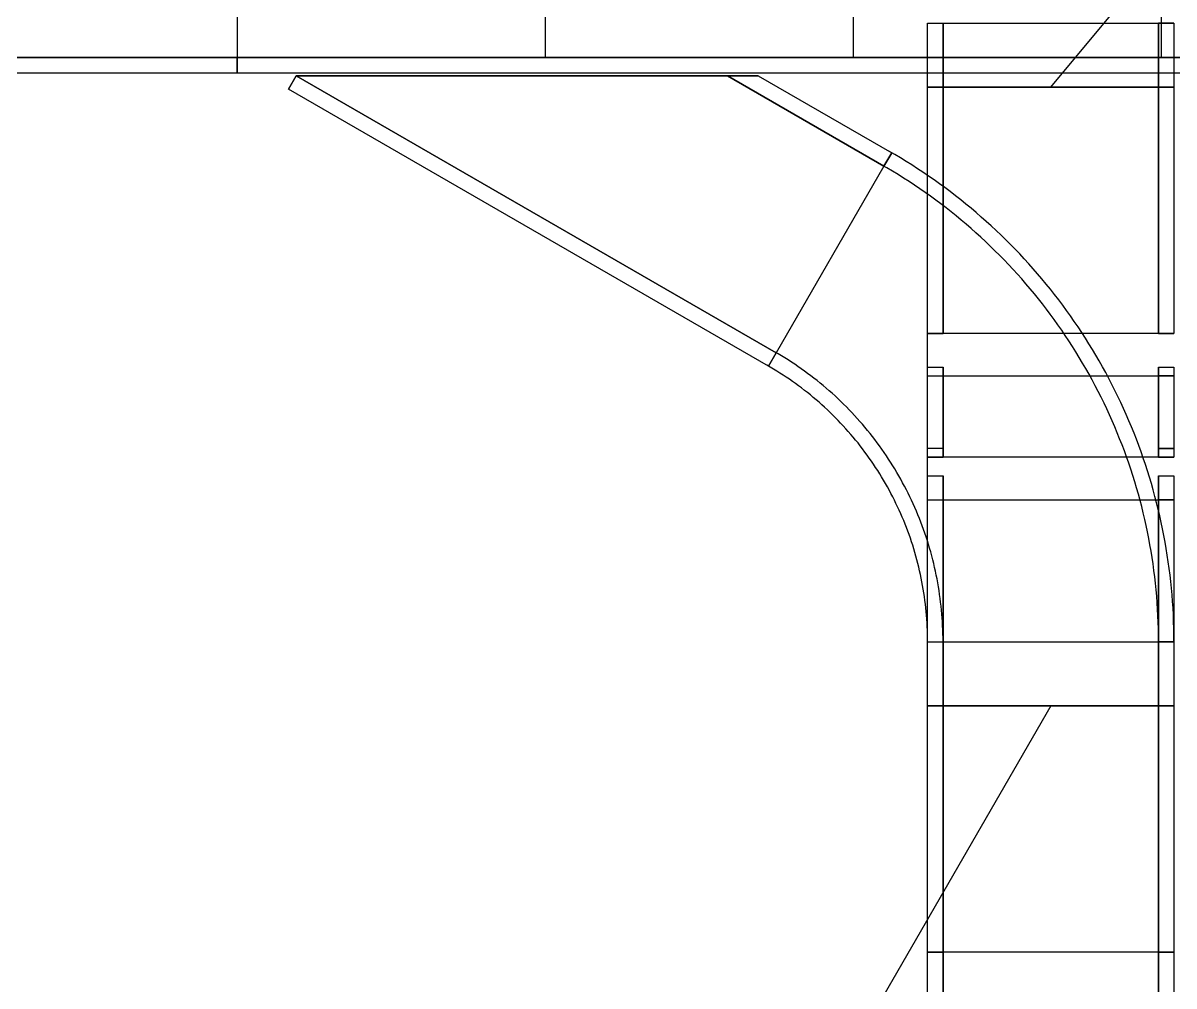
# Model space of a CAD drawing. Header units: inches. Extents: x -21257 to 11444, y 0 to 8704.
# Drawn here: x 4728.9 to 4841.1, y 7355.8 to 7449.6 of the extents above; entities that cross this region are included whole.
import ezdxf

# ---------------------------------------------------------------- set-up
doc = ezdxf.new("R2010")
doc.units = ezdxf.units.IN
doc.header["$MEASUREMENT"] = 0
for name, color, linetype in [('100-CONV-LAYOUT', 3, 'Continuous'), ('200-CONV-LAYOUT', 4, 'Continuous'), ('200-CONV-NUMBERS', 4, 'Continuous'), ('300-CONV-LAYOUT', 6, 'Continuous'), ('300-CONV-LAYOUT-MERGE', 6, 'Continuous'), ('300-CONV-NUMBERS', 6, 'Continuous')]:
    doc.layers.add(name, color=color, linetype=linetype)

msp = doc.modelspace()

# ---------------------------------------------------------------- linework, layer by layer
at = {"layer": '100-CONV-LAYOUT', "linetype": 'Continuous'}
for p, q in [((4749.81, 7467.27, 330), (4749.81, 7446.27, 330)), ((4779.81, 7467.27, 330), (4779.81, 7446.27, 330)), ((4809.81, 7467.27, 330), (4809.81, 7446.27, 330)), ((4839.81, 7467.27, 330), (4839.81, 7446.27, 330)), ((4749.81, 7444.77, 330), (4749.81, 7446.27, 330)), ((4749.81, 7446.27, 330), (4749.81, 7446.27, 323.5)), ((4749.81, 7446.27, 323.5), (4749.81, 7444.77, 323.5))]:
    msp.add_line(p, q, dxfattribs=at)
at = {"layer": '100-CONV-LAYOUT'}
for points in [[(4989.81, 7446.27, 330), (4239.81, 7446.27, 330), (4239.81, 7467.27, 330), (4989.81, 7467.27, 330)], [(4989.81, 7446.27, 330), (4239.81, 7446.27, 330), (4239.81, 7446.27, 323.5), (4989.81, 7446.27, 323.5)], [(4989.81, 7444.77, 323.5), (4239.81, 7444.77, 323.5), (4239.81, 7446.27, 323.5), (4989.81, 7446.27, 323.5)], [(4989.81, 7444.77, 330), (4239.81, 7444.77, 330), (4239.81, 7446.27, 330), (4989.81, 7446.27, 330)]]:
    msp.add_3dface(points, dxfattribs=at)
at = {"layer": '200-CONV-LAYOUT', "linetype": 'Continuous'}
for p, q in [((4817.06, 7449.64, 242.5), (4818.56, 7449.64, 242.5)), ((4817.06, 7449.64, 252), (4818.56, 7449.64, 252)), ((4818.56, 7449.64, 242.5), (4818.56, 7449.64, 252)), ((4839.56, 7449.64, 242.5), (4841.06, 7449.64, 242.5)), ((4839.56, 7449.64, 252), (4839.56, 7449.64, 242.5)), ((4841.06, 7449.64, 252), (4839.56, 7449.64, 252)), ((4817.06, 7443.4, 245.5), (4818.56, 7443.4, 245.5)), ((4817.06, 7443.4, 252), (4818.56, 7443.4, 252)), ((4818.56, 7443.39, 242.5), (4817.06, 7443.39, 242.5)), ((4817.06, 7443.39, 252), (4818.56, 7443.39, 252)), ((4818.56, 7443.4, 245.5), (4818.56, 7443.4, 252)), ((4818.56, 7443.39, 252), (4818.56, 7443.39, 242.5)), ((4839.56, 7443.4, 245.5), (4841.06, 7443.4, 245.5)), ((4839.56, 7443.4, 252), (4839.56, 7443.4, 245.5)), ((4841.06, 7443.4, 252), (4839.56, 7443.4, 252)), ((4839.56, 7443.39, 242.5), (4841.06, 7443.39, 242.5)), ((4839.56, 7443.39, 252), (4839.56, 7443.39, 242.5)), ((4839.56, 7443.39, 252), (4841.06, 7443.39, 252)), ((4818.56, 7419.4, 245.5), (4817.06, 7419.4, 245.5)), ((4817.06, 7419.4, 252), (4818.56, 7419.4, 252)), ((4818.56, 7419.4, 252), (4818.56, 7419.4, 245.5)), ((4839.56, 7419.4, 245.5), (4841.06, 7419.4, 245.5)), ((4839.56, 7419.4, 252), (4839.56, 7419.4, 245.5)), ((4839.56, 7419.4, 252), (4841.06, 7419.4, 252)), ((4817.06, 7416.11, 245.28), (4818.56, 7416.11, 245.28)), ((4818.56, 7416.11, 245.28), (4818.56, 7415.26, 251.73)), ((4839.56, 7416.11, 245.28), (4841.06, 7416.11, 245.28)), ((4839.56, 7415.26, 251.73), (4839.56, 7416.11, 245.28)), ((4817.06, 7415.26, 251.73), (4818.56, 7415.26, 251.73)), ((4841.06, 7415.26, 251.73), (4839.56, 7415.26, 251.73)), ((4818.56, 7408.17, 244.24), (4817.06, 7408.17, 244.24)), ((4818.56, 7407.33, 250.68), (4818.56, 7408.17, 244.24)), ((4839.56, 7408.17, 244.24), (4841.06, 7408.17, 244.24)), ((4839.56, 7407.33, 250.68), (4839.56, 7408.17, 244.24)), ((4817.06, 7407.33, 250.68), (4818.56, 7407.33, 250.68)), ((4839.56, 7407.33, 250.68), (4841.06, 7407.33, 250.68)), ((4817.06, 7405.51, 243.57), (4818.56, 7405.51, 243.57)), ((4818.56, 7405.51, 243.57), (4818.56, 7403.19, 249.64)), ((4839.56, 7405.51, 243.57), (4841.06, 7405.51, 243.57)), ((4839.56, 7403.19, 249.64), (4839.56, 7405.51, 243.57)), ((4817.06, 7403.19, 249.64), (4818.56, 7403.19, 249.64)), ((4841.06, 7403.19, 249.64), (4839.56, 7403.19, 249.64))]:
    msp.add_line(p, q, dxfattribs=at)
at = {"layer": '200-CONV-LAYOUT'}
for p, q in [((4817.06, 7416.11), (4817.06, 7419.4)), ((4817.06, 7405.51), (4817.06, 7407.33))]:
    msp.add_line(p, q, dxfattribs=at)
for points in [[(4817.06, 7443.39, 242.5), (4817.06, 7449.64, 242.5), (4818.56, 7449.64, 242.5), (4818.56, 7443.39, 242.5)], [(4817.06, 7443.39, 252), (4817.06, 7449.64, 252), (4818.56, 7449.64, 252), (4818.56, 7443.39, 252)], [(4818.56, 7443.39, 252), (4818.56, 7449.64, 252), (4839.56, 7449.64, 252), (4839.56, 7443.39, 252)], [(4818.56, 7443.39, 252), (4818.56, 7449.64, 252), (4818.56, 7449.64, 242.5), (4818.56, 7443.39, 242.5)], [(4839.56, 7443.39, 252), (4839.56, 7449.64, 252), (4839.56, 7449.64, 242.5), (4839.56, 7443.39, 242.5)], [(4839.56, 7443.39, 242.5), (4839.56, 7449.64, 242.5), (4841.06, 7449.64, 242.5), (4841.06, 7443.39, 242.5)], [(4839.56, 7443.39, 252), (4839.56, 7449.64, 252), (4841.06, 7449.64, 252), (4841.06, 7443.39, 252)], [(4817.06, 7419.4, 245.5), (4817.06, 7443.4, 245.5), (4818.56, 7443.4, 245.5), (4818.56, 7419.4, 245.5)], [(4817.06, 7419.4, 252), (4817.06, 7443.4, 252), (4818.56, 7443.4, 252), (4818.56, 7419.4, 252)], [(4818.56, 7419.4, 252), (4818.56, 7443.4, 252), (4839.56, 7443.4, 252), (4839.56, 7419.4, 252)], [(4818.56, 7419.4, 252), (4818.56, 7443.4, 252), (4818.56, 7443.4, 245.5), (4818.56, 7419.4, 245.5)], [(4839.56, 7419.4, 252), (4839.56, 7443.4, 252), (4839.56, 7443.4, 245.5), (4839.56, 7419.4, 245.5)], [(4839.56, 7419.4, 245.5), (4839.56, 7443.4, 245.5), (4841.06, 7443.4, 245.5), (4841.06, 7419.4, 245.5)], [(4839.56, 7419.4, 252), (4839.56, 7443.4, 252), (4841.06, 7443.4, 252), (4841.06, 7419.4, 252)], [(4817.06, 7408.17, 244.24), (4817.06, 7416.11, 245.28), (4818.56, 7416.11, 245.28), (4818.56, 7408.17, 244.24)], [(4818.56, 7407.33, 250.68), (4818.56, 7415.26, 251.73), (4818.56, 7416.11, 245.28), (4818.56, 7408.17, 244.24)], [(4839.56, 7407.33, 250.68), (4839.56, 7415.26, 251.73), (4839.56, 7416.11, 245.28), (4839.56, 7408.17, 244.24)], [(4839.56, 7408.17, 244.24), (4839.56, 7416.11, 245.28), (4841.06, 7416.11, 245.28), (4841.06, 7408.17, 244.24)], [(4817.06, 7407.33, 250.68), (4817.06, 7415.26, 251.73), (4818.56, 7415.26, 251.73), (4818.56, 7407.33, 250.68)], [(4818.56, 7407.33, 250.68), (4818.56, 7415.26, 251.73), (4839.56, 7415.26, 251.73), (4839.56, 7407.33, 250.68)], [(4839.56, 7407.33, 250.68), (4839.56, 7415.26, 251.73), (4841.06, 7415.26, 251.73), (4841.06, 7407.33, 250.68)], [(4817.06, 7116.86, 133.22), (4817.06, 7405.51, 243.57), (4818.56, 7405.51, 243.57), (4818.56, 7116.86, 133.22)], [(4818.56, 7114.54, 139.3), (4818.56, 7403.19, 249.64), (4818.56, 7405.51, 243.57), (4818.56, 7116.86, 133.22)], [(4839.56, 7114.54, 139.3), (4839.56, 7403.19, 249.64), (4839.56, 7405.51, 243.57), (4839.56, 7116.86, 133.22)], [(4839.56, 7116.86, 133.22), (4839.56, 7405.51, 243.57), (4841.06, 7405.51, 243.57), (4841.06, 7116.86, 133.22)], [(4817.06, 7114.54, 139.3), (4817.06, 7403.19, 249.64), (4818.56, 7403.19, 249.64), (4818.56, 7114.54, 139.3)], [(4818.56, 7114.54, 139.3), (4818.56, 7403.19, 249.64), (4839.56, 7403.19, 249.64), (4839.56, 7114.54, 139.3)], [(4839.56, 7114.54, 139.3), (4839.56, 7403.19, 249.64), (4841.06, 7403.19, 249.64), (4841.06, 7114.54, 139.3)]]:
    msp.add_3dface(points, dxfattribs=at)
at = {"layer": '200-CONV-NUMBERS', "linetype": 'Continuous'}
msp.add_line((4829.06, 7443.39, 252), (4916.5, 7548.52, 360), dxfattribs=at)
at = {"layer": '300-CONV-LAYOUT', "linetype": 'Continuous'}
for p, q in [((4818.56, 7383.11, 320.5), (4817.06, 7383.11, 320.5)), ((4817.06, 7383.11, 330), (4818.56, 7383.11, 330)), ((4817.06, 7383.11, 323.5), (4818.56, 7383.11, 323.5)), ((4817.06, 7383.11, 330), (4818.56, 7383.11, 330)), ((4818.56, 7383.11, 330), (4818.56, 7383.11, 320.5)), ((4818.56, 7383.11, 323.5), (4818.56, 7383.11, 330)), ((4839.56, 7383.11, 320.5), (4841.06, 7383.11, 320.5)), ((4839.56, 7383.11, 330), (4839.56, 7383.11, 320.5)), ((4839.56, 7383.11, 330), (4841.06, 7383.11, 330)), ((4839.56, 7383.11, 323.5), (4841.06, 7383.11, 323.5)), ((4839.56, 7383.11, 330), (4839.56, 7383.11, 323.5)), ((4841.06, 7383.11, 330), (4839.56, 7383.11, 330)), ((4818.56, 7359.11, 323.5), (4817.06, 7359.11, 323.5)), ((4817.06, 7359.11, 330), (4818.56, 7359.11, 330)), ((4818.56, 7359.11, 330), (4818.56, 7359.11, 323.5)), ((4839.56, 7359.11, 323.5), (4841.06, 7359.11, 323.5)), ((4839.56, 7359.11, 330), (4839.56, 7359.11, 323.5)), ((4839.56, 7359.11, 330), (4841.06, 7359.11, 330))]:
    msp.add_line(p, q, dxfattribs=at)
at = {"layer": '300-CONV-LAYOUT'}
msp.add_line((4817.06, 7355.81), (4817.06, 7359.11), dxfattribs=at)
at = {"layer": '300-CONV-LAYOUT', "invisible_edges": 15}
for points in [[(4812.73, 7437.47, 330), (4820.8, 7432, 330), (4819.85, 7430.84, 330), (4812, 7436.15, 330)], [(4801.82, 7417.79, 330), (4806.59, 7414.56, 330), (4819.85, 7430.84, 330), (4812, 7436.15, 330)], [(4813.29, 7437.15, 320.5), (4821.22, 7431.66, 320.5), (4820.26, 7430.5, 320.5), (4812.55, 7435.84, 320.5)], [(4820.8, 7432, 330), (4827.78, 7425.2, 330), (4826.64, 7424.22, 330), (4819.85, 7430.84, 330)], [(4821.22, 7431.66, 320.5), (4828.06, 7424.87, 320.5), (4826.91, 7423.9, 320.5), (4820.26, 7430.5, 320.5)], [(4806.59, 7414.56, 330), (4810.71, 7410.54, 330), (4826.64, 7424.22, 330), (4819.85, 7430.84, 330)], [(4827.78, 7425.2, 330), (4833.45, 7417.28, 330), (4832.16, 7416.51, 330), (4826.64, 7424.22, 330)], [(4810.71, 7410.54, 330), (4814.06, 7405.86, 330), (4832.16, 7416.51, 330), (4826.64, 7424.22, 330)], [(4828.06, 7424.87, 320.5), (4833.61, 7416.99, 320.5), (4832.32, 7416.24, 320.5), (4826.91, 7423.9, 320.5)], [(4801.09, 7416.47, 330), (4805.64, 7413.4, 330), (4806.59, 7414.56, 330), (4801.82, 7417.79, 330)], [(4801.41, 7416.29, 320.5), (4805.88, 7413.2, 320.5), (4806.83, 7414.36, 320.5), (4802.15, 7417.6, 320.5)], [(4833.45, 7417.28, 330), (4837.63, 7408.47, 330), (4836.23, 7407.95, 330), (4832.16, 7416.51, 330)], [(4814.06, 7405.86, 330), (4816.54, 7400.65, 330), (4836.23, 7407.95, 330), (4832.16, 7416.51, 330)], [(4833.61, 7416.99, 320.5), (4837.71, 7408.27, 320.5), (4836.3, 7407.75, 320.5), (4832.32, 7416.24, 320.5)], [(4805.64, 7413.4, 330), (4809.58, 7409.56, 330), (4810.71, 7410.54, 330), (4806.59, 7414.56, 330)], [(4805.88, 7413.2, 320.5), (4809.73, 7409.38, 320.5), (4810.88, 7410.34, 320.5), (4806.83, 7414.36, 320.5)], [(4809.58, 7409.56, 330), (4812.77, 7405.09, 330), (4814.06, 7405.86, 330), (4810.71, 7410.54, 330)], [(4809.73, 7409.38, 320.5), (4812.86, 7404.94, 320.5), (4814.16, 7405.69, 320.5), (4810.88, 7410.34, 320.5)], [(4837.63, 7408.47, 330), (4840.2, 7399.07, 330), (4838.72, 7398.8, 330), (4836.23, 7407.95, 330)], [(4837.71, 7408.27, 320.5), (4840.22, 7398.96, 320.5), (4838.74, 7398.7, 320.5), (4836.3, 7407.75, 320.5)], [(4816.54, 7400.65, 330), (4818.05, 7395.1, 330), (4838.72, 7398.8, 330), (4836.23, 7407.95, 330)], [(4812.77, 7405.09, 330), (4815.13, 7400.13, 330), (4816.54, 7400.65, 330), (4814.06, 7405.86, 330)], [(4812.86, 7404.94, 320.5), (4815.17, 7400.02, 320.5), (4816.58, 7400.53, 320.5), (4814.16, 7405.69, 320.5)], [(4815.13, 7400.13, 330), (4816.57, 7394.83, 330), (4818.05, 7395.1, 330), (4816.54, 7400.65, 330)], [(4815.17, 7400.02, 320.5), (4816.59, 7394.77, 320.5), (4818.06, 7395.03, 320.5), (4816.58, 7400.53, 320.5)], [(4818.05, 7395.1, 330), (4818.56, 7389.36, 330), (4839.56, 7389.36, 330), (4838.72, 7398.8, 330)], [(4840.2, 7399.07, 330), (4841.06, 7389.36, 330), (4839.56, 7389.36, 330), (4838.72, 7398.8, 330)], [(4840.22, 7398.96, 320.5), (4841.06, 7389.36, 320.5), (4839.56, 7389.36, 320.5), (4838.74, 7398.7, 320.5)], [(4816.57, 7394.83, 330), (4817.06, 7389.36, 330), (4818.56, 7389.36, 330), (4818.05, 7395.1, 330)], [(4816.59, 7394.77, 320.5), (4817.06, 7389.36, 320.5), (4818.56, 7389.36, 320.5), (4818.06, 7395.03, 320.5)]]:
    msp.add_3dface(points, dxfattribs=at)
at = {"layer": '300-CONV-LAYOUT'}
for points in [[(4817.06, 7359.11, 323.5), (4817.06, 7383.11, 323.5), (4818.56, 7383.11, 323.5), (4818.56, 7359.11, 323.5)], [(4817.06, 7359.11, 330), (4817.06, 7383.11, 330), (4818.56, 7383.11, 330), (4818.56, 7359.11, 330)], [(4818.56, 7359.11, 330), (4818.56, 7383.11, 330), (4839.56, 7383.11, 330), (4839.56, 7359.11, 330)], [(4818.56, 7359.11, 330), (4818.56, 7383.11, 330), (4818.56, 7383.11, 323.5), (4818.56, 7359.11, 323.5)], [(4839.56, 7359.11, 330), (4839.56, 7383.11, 330), (4839.56, 7383.11, 323.5), (4839.56, 7359.11, 323.5)], [(4839.56, 7359.11, 323.5), (4839.56, 7383.11, 323.5), (4841.06, 7383.11, 323.5), (4841.06, 7359.11, 323.5)], [(4839.56, 7359.11, 330), (4839.56, 7383.11, 330), (4841.06, 7383.11, 330), (4841.06, 7359.11, 330)]]:
    msp.add_3dface(points, dxfattribs=at)
at = {"layer": '300-CONV-LAYOUT-MERGE', "linetype": 'Continuous'}
for p, q in [((4817.06, 7389.36, 320.5), (4818.56, 7389.36, 320.5)), ((4817.06, 7389.36, 330), (4818.56, 7389.36, 330)), ((4818.56, 7389.36, 320.5), (4818.56, 7389.36, 330)), ((4839.56, 7389.36, 320.5), (4841.06, 7389.36, 320.5)), ((4839.56, 7389.36, 330), (4839.56, 7389.36, 320.5)), ((4841.06, 7389.36, 330), (4839.56, 7389.36, 330))]:
    msp.add_line(p, q, dxfattribs=at)
at = {"layer": '300-CONV-LAYOUT-MERGE'}
for points in [[(4841.06, 7389.36, 320.5), (4841.06, 7390.01, 320.5), (4841.05, 7390.66, 320.5), (4841.03, 7391.31, 320.5), (4841, 7391.96, 320.5), (4840.97, 7392.61, 320.5), (4840.92, 7393.26, 320.5), (4840.87, 7393.91, 320.5), (4840.82, 7394.56, 320.5), (4840.75, 7395.21, 320.5), (4840.68, 7395.85, 320.5), (4840.6, 7396.5, 320.5), (4840.51, 7397.14, 320.5), (4840.41, 7397.79, 320.5), (4840.31, 7398.43, 320.5), (4840.2, 7399.07, 320.5), (4840.08, 7399.71, 320.5), (4839.95, 7400.35, 320.5), (4839.82, 7400.98, 320.5), (4839.68, 7401.62, 320.5), (4839.53, 7402.25, 320.5), (4839.37, 7402.88, 320.5), (4839.21, 7403.51, 320.5), (4839.04, 7404.14, 320.5), (4838.86, 7404.77, 320.5), (4838.67, 7405.39, 320.5), (4838.48, 7406.01, 320.5), (4838.28, 7406.63, 320.5), (4838.07, 7407.25, 320.5), (4837.86, 7407.86, 320.5), (4837.63, 7408.47, 320.5), (4837.4, 7409.08, 320.5), (4837.17, 7409.69, 320.5), (4836.92, 7410.29, 320.5), (4836.67, 7410.89, 320.5), (4836.41, 7411.49, 320.5), (4836.15, 7412.08, 320.5), (4835.88, 7412.67, 320.5), (4835.6, 7413.26, 320.5), (4835.31, 7413.84, 320.5), (4835.02, 7414.43, 320.5), (4834.72, 7415, 320.5), (4834.41, 7415.58, 320.5), (4834.1, 7416.15, 320.5), (4833.78, 7416.71, 320.5), (4833.45, 7417.28, 320.5), (4833.12, 7417.83, 320.5), (4832.78, 7418.39, 320.5), (4832.43, 7418.94, 320.5), (4832.08, 7419.49, 320.5), (4831.72, 7420.03, 320.5), (4831.35, 7420.57, 320.5), (4830.98, 7421.1, 320.5), (4830.6, 7421.63, 320.5), (4830.22, 7422.15, 320.5), (4829.83, 7422.67, 320.5), (4829.43, 7423.19, 320.5), (4829.03, 7423.7, 320.5), (4828.62, 7424.21, 320.5), (4828.2, 7424.71, 320.5), (4827.78, 7425.2, 320.5), (4827.35, 7425.69, 320.5), (4826.92, 7426.18, 320.5), (4826.48, 7426.66, 320.5), (4826.04, 7427.14, 320.5), (4825.59, 7427.61, 320.5), (4825.13, 7428.07, 320.5), (4824.67, 7428.53, 320.5), (4824.21, 7428.98, 320.5), (4823.73, 7429.43, 320.5), (4823.26, 7429.88, 320.5), (4822.78, 7430.31, 320.5), (4822.29, 7430.74, 320.5), (4821.8, 7431.17, 320.5), (4821.3, 7431.59, 320.5), (4820.8, 7432, 320.5), (4820.29, 7432.41, 320.5), (4819.78, 7432.81, 320.5), (4819.26, 7433.21, 320.5), (4818.74, 7433.6, 320.5), (4818.22, 7433.98, 320.5), (4817.69, 7434.36, 320.5), (4817.15, 7434.73, 320.5), (4816.61, 7435.1, 320.5), (4816.07, 7435.45, 320.5), (4815.52, 7435.81, 320.5), (4814.97, 7436.15, 320.5), (4814.42, 7436.49, 320.5), (4813.86, 7436.82, 320.5), (4813.29, 7437.15, 320.5)], [(4839.56, 7389.36, 320.5), (4839.56, 7389.99, 320.5), (4839.55, 7390.63, 320.5), (4839.53, 7391.26, 320.5), (4839.5, 7391.89, 320.5), (4839.47, 7392.52, 320.5), (4839.43, 7393.16, 320.5), (4839.38, 7393.79, 320.5), (4839.32, 7394.42, 320.5), (4839.26, 7395.05, 320.5), (4839.19, 7395.68, 320.5), (4839.11, 7396.3, 320.5), (4839.02, 7396.93, 320.5), (4838.93, 7397.56, 320.5), (4838.83, 7398.18, 320.5), (4838.72, 7398.8, 320.5), (4838.61, 7399.43, 320.5), (4838.48, 7400.05, 320.5), (4838.35, 7400.67, 320.5), (4838.22, 7401.28, 320.5), (4838.07, 7401.9, 320.5), (4837.92, 7402.52, 320.5), (4837.76, 7403.13, 320.5), (4837.59, 7403.74, 320.5), (4837.42, 7404.35, 320.5), (4837.24, 7404.95, 320.5), (4837.05, 7405.56, 320.5), (4836.86, 7406.16, 320.5), (4836.65, 7406.76, 320.5), (4836.44, 7407.36, 320.5), (4836.23, 7407.95, 320.5), (4836, 7408.54, 320.5), (4835.77, 7409.13, 320.5), (4835.54, 7409.72, 320.5), (4835.29, 7410.3, 320.5), (4835.04, 7410.88, 320.5), (4834.78, 7411.46, 320.5), (4834.52, 7412.04, 320.5), (4834.25, 7412.61, 320.5), (4833.97, 7413.18, 320.5), (4833.68, 7413.74, 320.5), (4833.39, 7414.3, 320.5), (4833.09, 7414.86, 320.5), (4832.79, 7415.42, 320.5), (4832.48, 7415.97, 320.5), (4832.16, 7416.51, 320.5), (4831.83, 7417.06, 320.5), (4831.5, 7417.6, 320.5), (4831.17, 7418.13, 320.5), (4830.82, 7418.66, 320.5), (4830.47, 7419.19, 320.5), (4830.12, 7419.72, 320.5), (4829.75, 7420.23, 320.5), (4829.39, 7420.75, 320.5), (4829.01, 7421.26, 320.5), (4828.63, 7421.77, 320.5), (4828.25, 7422.27, 320.5), (4827.85, 7422.76, 320.5), (4827.46, 7423.26, 320.5), (4827.05, 7423.74, 320.5), (4826.64, 7424.22, 320.5), (4826.23, 7424.7, 320.5), (4825.81, 7425.18, 320.5), (4825.38, 7425.64, 320.5), (4824.95, 7426.11, 320.5), (4824.51, 7426.56, 320.5), (4824.07, 7427.01, 320.5), (4823.62, 7427.46, 320.5), (4823.17, 7427.9, 320.5), (4822.71, 7428.34, 320.5), (4822.24, 7428.77, 320.5), (4821.77, 7429.2, 320.5), (4821.3, 7429.62, 320.5), (4820.82, 7430.03, 320.5), (4820.34, 7430.44, 320.5), (4819.85, 7430.84, 320.5), (4819.36, 7431.24, 320.5), (4818.86, 7431.63, 320.5), (4818.36, 7432.01, 320.5), (4817.85, 7432.39, 320.5), (4817.34, 7432.77, 320.5), (4816.82, 7433.13, 320.5), (4816.3, 7433.49, 320.5), (4815.78, 7433.85, 320.5), (4815.25, 7434.2, 320.5), (4814.72, 7434.54, 320.5), (4814.18, 7434.87, 320.5), (4813.64, 7435.2, 320.5), (4813.1, 7435.53, 320.5), (4812.55, 7435.84, 320.5)], [(4818.56, 7389.36, 320.5), (4818.56, 7389.75, 320.5), (4818.55, 7390.13, 320.5), (4818.54, 7390.51, 320.5), (4818.52, 7390.9, 320.5), (4818.5, 7391.28, 320.5), (4818.48, 7391.67, 320.5), (4818.45, 7392.05, 320.5), (4818.42, 7392.43, 320.5), (4818.38, 7392.81, 320.5), (4818.33, 7393.2, 320.5), (4818.29, 7393.58, 320.5), (4818.23, 7393.96, 320.5), (4818.18, 7394.34, 320.5), (4818.12, 7394.72, 320.5), (4818.05, 7395.1, 320.5), (4817.98, 7395.48, 320.5), (4817.91, 7395.85, 320.5), (4817.83, 7396.23, 320.5), (4817.74, 7396.6, 320.5), (4817.66, 7396.98, 320.5), (4817.56, 7397.35, 320.5), (4817.47, 7397.72, 320.5), (4817.37, 7398.1, 320.5), (4817.26, 7398.46, 320.5), (4817.15, 7398.83, 320.5), (4817.04, 7399.2, 320.5), (4816.92, 7399.57, 320.5), (4816.79, 7399.93, 320.5), (4816.67, 7400.29, 320.5), (4816.54, 7400.65, 320.5), (4816.4, 7401.01, 320.5), (4816.26, 7401.37, 320.5), (4816.12, 7401.73, 320.5), (4815.97, 7402.08, 320.5), (4815.82, 7402.44, 320.5), (4815.66, 7402.79, 320.5), (4815.5, 7403.14, 320.5), (4815.33, 7403.48, 320.5), (4815.16, 7403.83, 320.5), (4814.99, 7404.17, 320.5), (4814.81, 7404.51, 320.5), (4814.63, 7404.85, 320.5), (4814.45, 7405.19, 320.5), (4814.26, 7405.52, 320.5), (4814.06, 7405.86, 320.5), (4813.87, 7406.19, 320.5), (4813.67, 7406.51, 320.5), (4813.46, 7406.84, 320.5), (4813.25, 7407.16, 320.5), (4813.04, 7407.48, 320.5), (4812.82, 7407.8, 320.5), (4812.6, 7408.12, 320.5), (4812.38, 7408.43, 320.5), (4812.15, 7408.74, 320.5), (4811.92, 7409.05, 320.5), (4811.69, 7409.35, 320.5), (4811.45, 7409.65, 320.5), (4811.21, 7409.95, 320.5), (4810.96, 7410.25, 320.5), (4810.71, 7410.54, 320.5), (4810.46, 7410.83, 320.5), (4810.21, 7411.12, 320.5), (4809.95, 7411.4, 320.5), (4809.68, 7411.68, 320.5), (4809.42, 7411.96, 320.5), (4809.15, 7412.24, 320.5), (4808.88, 7412.51, 320.5), (4808.6, 7412.77, 320.5), (4808.32, 7413.04, 320.5), (4808.04, 7413.3, 320.5), (4807.76, 7413.56, 320.5), (4807.47, 7413.81, 320.5), (4807.18, 7414.07, 320.5), (4806.88, 7414.31, 320.5), (4806.59, 7414.56, 320.5), (4806.29, 7414.8, 320.5), (4805.99, 7415.04, 320.5), (4805.68, 7415.27, 320.5), (4805.37, 7415.5, 320.5), (4805.06, 7415.73, 320.5), (4804.75, 7415.95, 320.5), (4804.43, 7416.17, 320.5), (4804.11, 7416.39, 320.5), (4803.79, 7416.6, 320.5), (4803.47, 7416.81, 320.5), (4803.14, 7417.01, 320.5), (4802.82, 7417.21, 320.5), (4802.49, 7417.41, 320.5), (4802.15, 7417.6, 320.5)], [(4817.06, 7389.36, 320.5), (4817.06, 7389.73, 320.5), (4817.05, 7390.09, 320.5), (4817.04, 7390.46, 320.5), (4817.03, 7390.83, 320.5), (4817.01, 7391.19, 320.5), (4816.98, 7391.56, 320.5), (4816.96, 7391.93, 320.5), (4816.92, 7392.29, 320.5), (4816.89, 7392.66, 320.5), (4816.84, 7393.02, 320.5), (4816.8, 7393.38, 320.5), (4816.75, 7393.75, 320.5), (4816.7, 7394.11, 320.5), (4816.64, 7394.47, 320.5), (4816.57, 7394.83, 320.5), (4816.51, 7395.19, 320.5), (4816.44, 7395.55, 320.5), (4816.36, 7395.91, 320.5), (4816.28, 7396.27, 320.5), (4816.2, 7396.63, 320.5), (4816.11, 7396.98, 320.5), (4816.02, 7397.34, 320.5), (4815.92, 7397.69, 320.5), (4815.82, 7398.04, 320.5), (4815.72, 7398.4, 320.5), (4815.61, 7398.75, 320.5), (4815.49, 7399.1, 320.5), (4815.38, 7399.44, 320.5), (4815.26, 7399.79, 320.5), (4815.13, 7400.13, 320.5), (4815, 7400.48, 320.5), (4814.87, 7400.82, 320.5), (4814.73, 7401.16, 320.5), (4814.59, 7401.5, 320.5), (4814.44, 7401.83, 320.5), (4814.29, 7402.17, 320.5), (4814.14, 7402.5, 320.5), (4813.98, 7402.83, 320.5), (4813.82, 7403.16, 320.5), (4813.66, 7403.49, 320.5), (4813.49, 7403.81, 320.5), (4813.31, 7404.14, 320.5), (4813.14, 7404.46, 320.5), (4812.96, 7404.78, 320.5), (4812.77, 7405.09, 320.5), (4812.58, 7405.41, 320.5), (4812.39, 7405.72, 320.5), (4812.2, 7406.03, 320.5), (4812, 7406.34, 320.5), (4811.8, 7406.65, 320.5), (4811.59, 7406.95, 320.5), (4811.38, 7407.25, 320.5), (4811.17, 7407.55, 320.5), (4810.95, 7407.84, 320.5), (4810.73, 7408.14, 320.5), (4810.5, 7408.43, 320.5), (4810.28, 7408.72, 320.5), (4810.05, 7409, 320.5), (4809.81, 7409.28, 320.5), (4809.58, 7409.56, 320.5), (4809.33, 7409.84, 320.5), (4809.09, 7410.11, 320.5), (4808.84, 7410.38, 320.5), (4808.59, 7410.65, 320.5), (4808.34, 7410.92, 320.5), (4808.08, 7411.18, 320.5), (4807.82, 7411.44, 320.5), (4807.56, 7411.69, 320.5), (4807.3, 7411.95, 320.5), (4807.03, 7412.2, 320.5), (4806.76, 7412.44, 320.5), (4806.48, 7412.69, 320.5), (4806.2, 7412.93, 320.5), (4805.92, 7413.16, 320.5), (4805.64, 7413.4, 320.5), (4805.35, 7413.63, 320.5), (4805.07, 7413.85, 320.5), (4804.78, 7414.08, 320.5), (4804.48, 7414.3, 320.5), (4804.19, 7414.51, 320.5), (4803.89, 7414.72, 320.5), (4803.59, 7414.93, 320.5), (4803.28, 7415.14, 320.5), (4802.98, 7415.34, 320.5), (4802.67, 7415.54, 320.5), (4802.36, 7415.73, 320.5), (4802.04, 7415.92, 320.5), (4801.73, 7416.11, 320.5), (4801.41, 7416.29, 320.5)]]:
    msp.add_polyline3d(points, dxfattribs=at)
for points in [[(4754.8, 7443.21, 330), (4754.8, 7443.21, 320.5), (4755.55, 7444.51, 320.5), (4755.55, 7444.51, 330)], [(4801.56, 7416.21, 320.5), (4754.8, 7443.21, 320.5), (4755.55, 7444.51, 320.5), (4802.31, 7417.51, 320.5)], [(4801.56, 7416.21, 330), (4754.8, 7443.21, 330), (4755.55, 7444.51, 330), (4802.31, 7417.51, 330)], [(4802.31, 7417.51, 330), (4755.55, 7444.51, 330), (4797.55, 7444.51, 330), (4812.81, 7435.69, 330)], [(4755.55, 7444.51, 330), (4755.55, 7444.51, 320.5), (4797.55, 7444.51, 320.5), (4797.55, 7444.51, 330)], [(4802.31, 7417.51, 330), (4755.55, 7444.51, 330), (4755.55, 7444.51, 320.5), (4802.31, 7417.51, 320.5)], [(4800.55, 7444.51, 330), (4797.55, 7444.51, 330), (4797.55, 7444.51, 320.5), (4800.55, 7444.51, 320.5)], [(4812.81, 7435.69, 330), (4797.55, 7444.51, 330), (4797.55, 7444.51, 320.5), (4812.81, 7435.69, 320.5)], [(4812.81, 7435.69, 320.5), (4797.55, 7444.51, 320.5), (4800.55, 7444.51, 320.5), (4813.56, 7436.99, 320.5)], [(4812.81, 7435.69, 330), (4797.55, 7444.51, 330), (4800.55, 7444.51, 330), (4813.56, 7436.99, 330)], [(4813.56, 7436.99, 330), (4812.81, 7435.69, 330), (4812.81, 7435.69, 320.5), (4813.56, 7436.99, 320.5)], [(4801.56, 7416.21, 330), (4801.56, 7416.21, 320.5), (4802.31, 7417.51, 320.5), (4802.31, 7417.51, 330)], [(4817.06, 7383.11, 320.5), (4817.06, 7389.36, 320.5), (4818.56, 7389.36, 320.5), (4818.56, 7383.11, 320.5)], [(4817.06, 7383.11, 330), (4817.06, 7389.36, 330), (4818.56, 7389.36, 330), (4818.56, 7383.11, 330)], [(4818.56, 7383.11, 330), (4818.56, 7389.36, 330), (4839.56, 7389.36, 330), (4839.56, 7383.11, 330)], [(4818.56, 7383.11, 330), (4818.56, 7389.36, 330), (4818.56, 7389.36, 320.5), (4818.56, 7383.11, 320.5)], [(4839.56, 7383.11, 330), (4839.56, 7389.36, 330), (4839.56, 7389.36, 320.5), (4839.56, 7383.11, 320.5)], [(4839.56, 7383.11, 320.5), (4839.56, 7389.36, 320.5), (4841.06, 7389.36, 320.5), (4841.06, 7383.11, 320.5)], [(4839.56, 7383.11, 330), (4839.56, 7389.36, 330), (4841.06, 7389.36, 330), (4841.06, 7383.11, 330)]]:
    msp.add_3dface(points, dxfattribs=at)
at = {"layer": '300-CONV-NUMBERS', "linetype": 'Continuous'}
msp.add_line((4829.06, 7383.11, 330), (4805.06, 7341.54, 360), dxfattribs=at)

doc.saveas('drawing.dxf')
